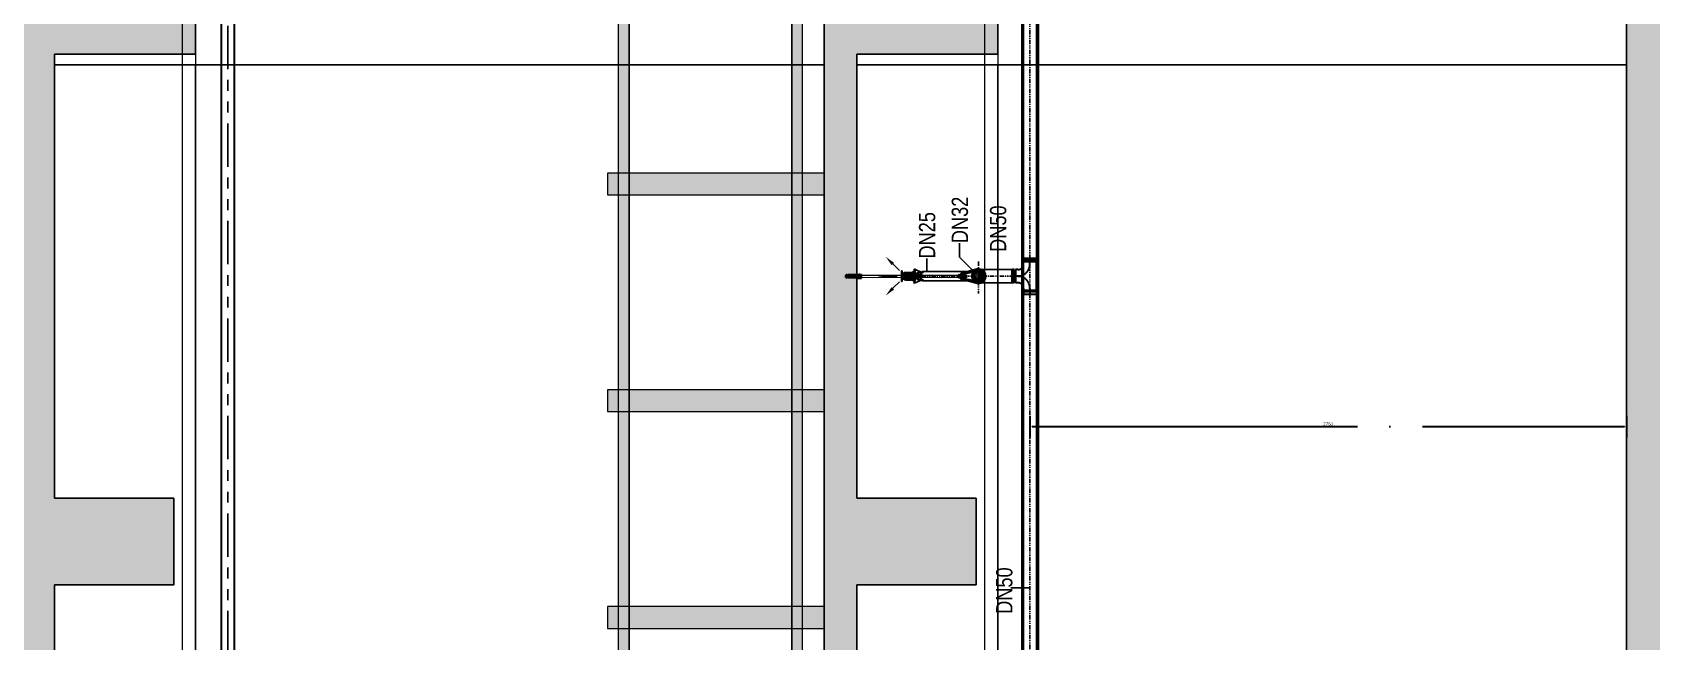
# Model space of a CAD drawing. Header units: millimetres. Extents: x -379292 to 1221486, y 92049 to 447512.
# Drawn here: x -33176 to -25709, y 173657 to 176469 of the extents above; entities that cross this region are included whole.
import ezdxf
from ezdxf.enums import TextEntityAlignment as Align

# ---------------------------------------------------------------- set-up
doc = ezdxf.new("R2010")
doc.units = ezdxf.units.MM
for name, pattern in [('ACISOTGB', [9, 4, -1, 1, -1, 1, -1]), ('CENTRE', [50.8, 31.75, -6.35, 6.35, -6.35]), ('SOGUKSU1', [72, 60, -6, 0, -6])]:
    doc.linetypes.add(name, pattern=pattern)
for name, color, linetype in [('05_CONCRETE', 6, 'Continuous'), ('05_CONCRETE VIEW', 142, 'Continuous'), ('05_HATCH CONCRETE', 141, 'Continuous'), ('M_FIRE_QRSC-K8-PENDENT SPRINKLER', 102, 'Continuous'), ('M_YANGIN_SPR_ CAP', 7, 'Continuous')]:
    doc.layers.add(name, color=color, linetype=linetype)
for name, color, linetype, lineweight in [('05_VIEW 1', 8, 'Continuous', 9), ('1-MIMARI', 8, 'Continuous', 9), ('1-YANGIN BORUSU-2', 5, 'SOGUKSU1', 30), ('1-YANGIN BORUSU-3', 1, 'SOGUKSU1', 30), ('e_kesit_cizgisi', 7, 'Continuous', 9)]:
    doc.layers.add(name, color=color, linetype=linetype, lineweight=lineweight)
doc.styles.add('DIM', font='arial.ttf')
doc.styles.add('DOA.ARIAL', font='arial.ttf')
doc.dimstyles.new('PRK 1-100', dxfattribs={"dimscale": 100, "dimtxt": 2.5, "dimasz": 1, "dimexe": 0.5, "dimexo": 1, "dimgap": 0.5, "dimtad": 1, "dimdec": 1, "dimzin": 9, "dimdsep": 46, "dimtxsty": 'DIM', "dimblk": 'ARCHTICK', "dimcen": 1.5, "dimdle": 0.5, "dimclrd": 256, "dimclre": 256, "dimclrt": 3, "dimadec": 8, "dimazin": 2, "dimtp": 0.1, "dimtm": 0.1, "dimtfac": 0.71, "dimtdec": 1, "dimtmove": 2, "dimatfit": 3, "dimfxl": 50, "dimfxlon": 1, "dimlwd": -1, "dimlwe": -1, "dimarcsym": 1})

# ---------------------------------------------------------------- blocks, each defined once
blk = doc.blocks.new('202_KorkulukGorDikme')
at = {"ltscale": 25}
h = blk.add_hatch(color=253, dxfattribs=at)
h.dxf.hatch_style = 1
h.paths.add_polyline_path([(-50, 0), (-50, 1000), (50, 1000), (50, 0)])
at = {"color": 0, "linetype": 'ByBlock', "ltscale": 25}
blk.add_lwpolyline([(-50, 0), (-50, 1000), (50, 1000), (50, 0)], close=True, dxfattribs=at)
blk = doc.blocks.new('*U1081')
at = {"ltscale": 25}
h = blk.add_hatch(color=253, dxfattribs=at)
h.dxf.hatch_style = 1
h.paths.add_polyline_path([(100, 950), (9600, 950), (9600, 900), (100, 900)])
h = blk.add_hatch(color=253, dxfattribs=at)
h.dxf.hatch_style = 1
h.paths.add_polyline_path([(100, 150), (9600, 150), (9600, 100), (100, 100)])
at = {"color": 0, "linetype": 'ByBlock', "ltscale": 25}
for points in [[(100, 950), (9600, 950), (9600, 900), (100, 900)], [(100, 150), (9600, 150), (9600, 100), (100, 100)]]:
    blk.add_lwpolyline(points, close=True, dxfattribs=at)
at = {"color": 0}
blk.add_lwpolyline([(100, 900), (9600, 900), (9600, 150), (100, 150)], close=True, dxfattribs=at)
at = {"ltscale": 25}
for p in [(2850, 0), (3850, 0), (4850, 0)]:
    blk.add_blockref('202_KorkulukGorDikme', p, dxfattribs=at)
blk = doc.blocks.new('A$C6a8db8d0')
at = {"layer": '05_HATCH CONCRETE', "ltscale": 25}
h = blk.add_hatch(dxfattribs=at)
h.set_pattern_fill('ANSI33', color=256, scale=1.5, angle=180, style=0)
h.set_pattern_definition([(225, (-88179.537, -273658.197), (6.7351921, -6.7351921), []), (225, (-88186.273, -273658.197), (6.7351921, -6.7351921), [4.7625, -2.38125])])
h.paths.add_polyline_path([(5815, 1180), (5795, 1180), (5795, 1160), (-1895, 1160), (-1895, 1080), (-1845, 1080), (-1845, 1145), (-1635, 1145), (-1635, 1090), (-1595, 1090), (-1595, 1145), (-1335, 1145), (-1335, 1090), (-1295, 1090), (-1295, 1145), (-1090, 1145), (-1090, 1080), (-1040, 1080), (-1040, 1145), (-835, 1145), (-835, 1090), (-795, 1090), (-795, 1145), (-535, 1145), (-535, 1090), (-495, 1090), (-495, 1145), (-290, 1145), (-290, 1080), (-240, 1080), (-240, 1145), (-35, 1145), (-35, 1090), (5, 1090), (5, 1145), (265, 1145), (265, 1090), (305, 1090), (305, 1145), (510, 1145), (510, 1080), (560, 1080), (560, 1145), (765, 1145), (765, 1090), (805, 1090), (805, 1145), (1065, 1145), (1065, 1090), (1105, 1090), (1105, 1145), (1310, 1145), (1310, 1080), (1360, 1080), (1360, 1145), (1565, 1145), (1565, 1090), (1605, 1090), (1605, 1145), (1865, 1145), (1865, 1090), (1905, 1090), (1905, 1145), (2110, 1145), (2110, 1080), (2160, 1080), (2160, 1145), (2365, 1145), (2365, 1090), (2405, 1090), (2405, 1145), (2665, 1145), (2665, 1090), (2705, 1090), (2705, 1145), (2910, 1145), (2910, 1080), (2960, 1080), (2960, 1145), (3165, 1145), (3165, 1090), (3205, 1090), (3205, 1145), (3465, 1145), (3465, 1090), (3505, 1090), (3505, 1145), (3710, 1145), (3710, 1080), (3760, 1080), (3760, 1145), (3965, 1145), (3965, 1090), (4005, 1090), (4005, 1145), (4265, 1145), (4265, 1090), (4305, 1090), (4305, 1145), (4510, 1145), (4510, 1080), (4560, 1080), (4560, 1145), (4765, 1145), (4765, 1090), (4805, 1090), (4805, 1145), (5065, 1145), (5065, 1090), (5105, 1090), (5105, 1145), (5310, 1145), (5310, 1080), (5360, 1080), (5360, 1145), (5540, 1145), (5540, 1090), (5580, 1090), (5580, 1145), (5765, 1145), (5765, 1080), (5815, 1080)])
at = {"layer": '05_HATCH CONCRETE', "ltscale": 25, "transparency": 33554671}
h = blk.add_hatch(dxfattribs=at)
h.set_pattern_fill('ANSI33', color=256, scale=1.5, angle=180)
h.set_pattern_definition([(225, (-8686.666, 32930.851), (6.735192, -6.735192), []), (225, (-8693.402, 32930.851), (6.735192, -6.735192), [4.7625, -2.38125])])
h.paths.add_polyline_path([(-8675, 790), (-8675, 420), (-8725, 420), (-8725, 370), (9165, 370), (9165, 420), (9115, 420), (9115, 810), (9095, 810), (9095, 790), (5815, 790), (5815, 810), (5795, 810), (5795, 790), (-1895, 790), (-1895, 710), (-1845, 710), (-1845, 775), (-1635, 775), (-1635, 720), (-1595, 720), (-1595, 775), (-1335, 775), (-1335, 720), (-1295, 720), (-1295, 775), (-1090, 775), (-1090, 710), (-1040, 710), (-1040, 775), (-835, 775), (-835, 720), (-795, 720), (-795, 775), (-535, 775), (-535, 720), (-495, 720), (-495, 775), (-290, 775), (-290, 710), (-240, 710), (-240, 775), (-35, 775), (-35, 720), (5, 720), (5, 775), (265, 775), (265, 720), (305, 720), (305, 775), (510, 775), (510, 710), (560, 710), (560, 775), (765, 775), (765, 720), (805, 720), (805, 775), (1065, 775), (1065, 720), (1105, 720), (1105, 775), (1310, 775), (1310, 710), (1360, 710), (1360, 775), (1565, 775), (1565, 720), (1605, 720), (1605, 775), (1865, 775), (1865, 720), (1905, 720), (1905, 775), (2110, 775), (2110, 710), (2160, 710), (2160, 775), (2365, 775), (2365, 720), (2405, 720), (2405, 775), (2665, 775), (2665, 720), (2705, 720), (2705, 775), (2910, 775), (2910, 710), (2960, 710), (2960, 775), (3165, 775), (3165, 720), (3205, 720), (3205, 775), (3465, 775), (3465, 720), (3505, 720), (3505, 775), (3710, 775), (3710, 710), (3760, 710), (3760, 775), (3965, 775), (3965, 720), (4005, 720), (4005, 775), (4265, 775), (4265, 720), (4305, 720), (4305, 775), (4510, 775), (4510, 710), (4560, 710), (4560, 775), (4765, 775), (4765, 720), (4805, 720), (4805, 775), (5065, 775), (5065, 720), (5105, 720), (5105, 775), (5310, 775), (5310, 710), (5360, 710), (5360, 775), (5540, 775), (5540, 720), (5580, 720), (5580, 775), (5760, 775), (5760, 710), (5810, 710), (5810, 775), (6110, 775), (6110, 710), (6160, 710), (6160, 775), (6365, 775), (6365, 720), (6405, 720), (6405, 775), (6665, 775), (6665, 720), (6705, 720), (6705, 775), (6910, 775), (6910, 710), (6960, 710), (6960, 775), (7165, 775), (7165, 720), (7205, 720), (7205, 775), (7465, 775), (7465, 720), (7505, 720), (7505, 775), (7710, 775), (7710, 710), (7760, 710), (7760, 775), (7965, 775), (7965, 720), (8005, 720), (8005, 775), (8265, 775), (8265, 720), (8305, 720), (8305, 775), (8510, 775), (8510, 710), (8560, 710), (8560, 775), (8790, 775), (8790, 720), (8830, 720), (8830, 775), (9085, 775), (9085, 420), (-8645, 420), (-8645, 775), (-8270, 775), (-8270, 710), (-8220, 710), (-8220, 775), (-8015, 775), (-8015, 720), (-7975, 720), (-7975, 775), (-7715, 775), (-7715, 720), (-7675, 720), (-7675, 775), (-7470, 775), (-7470, 710), (-7420, 710), (-7420, 775), (-7215, 775), (-7215, 720), (-7175, 720), (-7175, 775), (-6915, 775), (-6915, 720), (-6875, 720), (-6875, 775), (-6670, 775), (-6670, 710), (-6620, 710), (-6620, 775), (-6415, 775), (-6415, 720), (-6375, 720), (-6375, 775), (-6115, 775), (-6115, 720), (-6075, 720), (-6075, 775), (-5870, 775), (-5870, 710), (-5820, 710), (-5820, 775), (-5615, 775), (-5615, 720), (-5575, 720), (-5575, 775), (-5315, 775), (-5315, 720), (-5275, 720), (-5275, 775), (-5070, 775), (-5070, 710), (-5020, 710), (-5020, 775), (-4815, 775), (-4815, 720), (-4775, 720), (-4775, 775), (-4515, 775), (-4515, 720), (-4475, 720), (-4475, 775), (-4270, 775), (-4270, 710), (-4220, 710), (-4220, 775), (-4015, 775), (-4015, 720), (-3975, 720), (-3975, 775), (-3715, 775), (-3715, 720), (-3675, 720), (-3675, 775), (-3470, 775), (-3470, 710), (-3420, 710), (-3420, 775), (-3215, 775), (-3215, 720), (-3175, 720), (-3175, 775), (-2915, 775), (-2915, 720), (-2875, 720), (-2875, 775), (-2670, 775), (-2670, 710), (-2620, 710), (-2620, 775), (-2435, 775), (-2435, 720), (-2395, 720), (-2395, 775), (-2175, 775), (-2175, 720), (-2135, 720), (-2135, 775), (-1955, 775), (-1955, 710), (-1905, 710), (-1905, 790)])
at = {"layer": '05_CONCRETE'}
for points in [[(5795, 1160), (-1895, 1160), (-1895, 1080), (-1845, 1080), (-1845, 1145), (-1635, 1145), (-1635, 1090), (-1595, 1090), (-1595, 1145), (-1335, 1145), (-1335, 1090), (-1295, 1090), (-1295, 1145), (-1090, 1145), (-1090, 1080), (-1040, 1080)], [(5795, 790), (-1895, 790), (-1895, 710), (-1845, 710), (-1845, 775), (-1635, 775), (-1635, 720), (-1595, 720), (-1595, 775), (-1335, 775), (-1335, 720), (-1295, 720), (-1295, 775), (-1090, 775), (-1090, 710), (-1040, 710)], [(9085, 420), (-8645, 420)]]:
    blk.add_lwpolyline(points, dxfattribs=at)
at = {"layer": '05_CONCRETE VIEW', "ltscale": 20, "flags": 128}
for points in [[(-1095, 790), (-1095, 1145)], [(-1095, 1080), (-1835, 1080)], [(-1095, 420), (-1095, 775)], [(-1095, 710), (-1835, 710)]]:
    blk.add_lwpolyline(points, dxfattribs=at)
at = {"layer": '05_VIEW 1', "ltscale": 25, "xscale": -0.1, "yscale": 0.1, "zscale": 0.1}
blk.add_blockref('*U1081', (-865, 790), dxfattribs=at)
blk = doc.blocks.new('*D1199')
at = {"layer": '1-YANGIN BORUSU-2', "ltscale": 25, "transparency": 16777216}
for p, q in [((-28575.8, 174699.7), (-28575.8, 174599.7)), ((-25824.5, 174699.7), (-25824.5, 174599.7)), ((-28565.8, 174649.7), (-25834.5, 174649.7))]:
    blk.add_line(p, q, dxfattribs=at)
for points in [[(-28565.8, 174651.4), (-28565.8, 174648.1), (-28575.8, 174649.7)], [(-25834.5, 174651.4), (-25834.5, 174648.1), (-25824.5, 174649.7)]]:
    blk.add_solid(points, dxfattribs=at)
at = {"layer": 'Defpoints', "color": 0, "ltscale": 25, "transparency": 16777216}
for p in [(-28575.8, 174855.9), (-25824.5, 174855.9), (-25824.5, 174649.7)]:
    blk.add_point(p, dxfattribs=at)
at = {"layer": '1-YANGIN BORUSU-2', "ltscale": 25, "transparency": 16777216, "insert": (-27200.2, 174662.4), "char_height": 15, "attachment_point": 5, "style": 'DIM'}
blk.add_mtext('2751', dxfattribs=at)
blk = doc.blocks.new('NOKTA001')
at = {"color": 0, "linetype": 'Continuous', "const_width": 0.5}
blk.add_lwpolyline([(-0.25, 0, 1), (0.25, 0, 1)], format="xyb", close=True, dxfattribs=at)
blk = doc.blocks.new('LDR1-5')
at = {"color": 0, "ltscale": 25}
blk.add_line((0, 0), (-2, 0), dxfattribs=at)
at = {"color": 0, "ltscale": 25, "xscale": 0.5, "yscale": 0.5, "zscale": 0.5}
blk.add_blockref('NOKTA001', (0, 0), dxfattribs=at)
blk = doc.blocks.new('A$C12965CA4')
at = {"layer": 'M_FIRE_QRSC-K8-PENDENT SPRINKLER'}
for p, q in [((126, 366, -796227), (126, 377, -796227)), ((126, 377, -796227), (126, 377, -796227)), ((127, 366, -796227), (147, 366, -796227)), ((131, 381, -796227), (131, 369, -796227)), ((141, 370, -796227), (141, 357, -796227)), ((208, 370, -796227), (141, 370, -796227)), ((208, 357, -796227), (141, 357, -796227)), ((145, 391, -796227), (167, 399, -796227)), ((149, 398, -796227), (145, 391, -796227)), ((148, 348, -796227), (148, 307, -796227)), ((149, 432, -796227), (149, 398, -796227)), ((149, 420, -796227), (201, 420, -796227)), ((155, 351, -796227), (151, 351, -796227)), ((195, 371, -796227), (155, 371, -796227)), ((195, 351, -796227), (155, 351, -796227)), ((195, 348, -796227), (155, 348, -796227)), ((157, 379, -796227), (193, 379, -796227)), ((157, 348, -796227), (158, 344, -796227)), ((159, 348, -796227), (160, 344, -796227)), ((190, 392, -796227), (160, 392, -796227)), ((160, 392, -796227), (160, 370, -796227)), ((190, 391, -796227), (160, 391, -796227)), ((190, 390, -796227), (160, 390, -796227)), ((190, 389, -796227), (160, 388, -796227)), ((190, 387, -796227), (160, 387, -796227)), ((190, 386, -796227), (160, 386, -796227)), ((190, 385, -796227), (160, 384, -796227)), ((190, 383, -796227), (160, 383, -796227)), ((190, 382, -796227), (160, 381, -796227)), ((190, 380, -796227), (160, 380, -796227)), ((190, 379, -796227), (160, 379, -796227)), ((190, 378, -796227), (160, 377, -796227)), ((190, 376, -796227), (160, 376, -796227)), ((190, 375, -796227), (160, 375, -796227)), ((190, 374, -796227), (160, 373, -796227)), ((190, 372, -796227), (160, 372, -796227)), ((161, 419, -796227), (161, 407, -796227)), ((164, 420, -796227), (185, 420, -796227)), ((164, 406, -796227), (185, 406, -796227)), ((165, 420, -796227), (185, 420, -796227)), ((167, 399, -796227), (167, 406, -796227)), ((167, 399, -796227), (168, 396, -796227)), ((183, 399, -796227), (167, 399, -796227)), ((168, 419, -796227), (168, 407, -796227)), ((168, 396, -796227), (168, 406, -796227)), ((168, 396, -796227), (182, 396, -796227)), ((182, 419, -796227), (182, 407, -796227)), ((182, 396, -796227), (182, 406, -796227)), ((183, 399, -796227), (182, 396, -796227)), ((183, 399, -796227), (183, 406, -796227)), ((204, 391, -796227), (183, 399, -796227)), ((189, 419, -796227), (189, 407, -796227)), ((190, 392, -796227), (190, 370, -796227)), ((191, 348, -796227), (190, 344, -796227)), ((193, 348, -796227), (192, 344, -796227)), ((195, 351, -796227), (199, 351, -796227)), ((201, 432, -796227), (201, 398, -796227)), ((201, 398, -796227), (204, 391, -796227)), ((202, 348, -796227), (202, 307, -796227)), ((223, 366, -796227), (203, 366, -796227)), ((208, 370, -796227), (208, 357, -796227)), ((219, 381, -796227), (219, 369, -796227)), ((223, 366, -796227), (223, 377, -796227)), ((223, 377, -796227), (223, 377, -796227)), ((166, 284, -796227), (137, 282, -796227)), ((137, 282, -796227), (137, 278, -796227)), ((137, 282, -796227), (181, 282, -796227)), ((213, 278, -796227), (137, 278, -796227)), ((137, 278, -796227), (213, 278, -796227)), ((158, 344, -796227), (158, 307, -796227)), ((192, 344, -796227), (158, 344, -796227)), ((158, 332, -796227), (158, 342, -796227)), ((192, 342, -796227), (158, 342, -796227)), ((158, 332, -796227), (158, 332, -796227)), ((165, 342, -796227), (165, 341, -796227)), ((184, 341, -796227), (165, 341, -796227)), ((171, 303, -796227), (166, 284, -796227)), ((166, 284, -796227), (175, 284, -796227)), ((213, 282, -796227), (169, 282, -796227)), ((170, 282, -796227), (175, 284, -796227)), ((170, 278, -796227), (170, 282, -796227)), ((171, 341, -796227), (171, 303, -796227)), ((178, 303, -796227), (171, 303, -796227)), ((183, 284, -796227), (175, 284, -796227)), ((179, 282, -796227), (175, 284, -796227)), ((178, 341, -796227), (178, 303, -796227)), ((178, 303, -796227), (183, 284, -796227)), ((179, 278, -796227), (179, 282, -796227)), ((183, 284, -796227), (213, 282, -796227)), ((184, 342, -796227), (184, 341, -796227)), ((191, 332, -796227), (191, 342, -796227)), ((192, 332, -796227), (191, 332, -796227)), ((192, 344, -796227), (192, 307, -796227)), ((213, 282, -796227), (213, 278, -796227))]:
    blk.add_line(p, q, dxfattribs=at)
at = {"layer": 'M_FIRE_QRSC-K8-PENDENT SPRINKLER', "elevation": -796227}
for points in [[(88, 216), (134, 262)], [(175, 180), (175, 245)], [(261, 216), (215, 262)]]:
    blk.add_lwpolyline(points, dxfattribs=at)
at = {"layer": 'M_FIRE_QRSC-K8-PENDENT SPRINKLER'}
for centre, radius, start, end in [((126, 383, -796227), 5.11, 270, 338.8169), ((125, 411, -796227), 42.7, 270.9413, 306.0333), ((127, 366, -796227), 0.511, 180, 270), ((1391, -108, -796227), 1352, 156.8896, 158.8169), ((175, 274, -796227), 95.9, 73.1867, 106.8133), ((139, 427, -796227), 10.2, 336.8896, 0), ((151, 348, -796227), 3.33, 90, 180), ((157, 368, -796227), 10.2, 90, 129.1092), ((151, 353, -796227), 4.03, 337.4729, 59.0301), ((155, 350, -796227), 1.88, 90, 270), ((164, 415, -796227), 5.73, 90, 127.8789), ((164, 411, -796227), 5.73, 232.1211, 270), ((164, 415, -796227), 5.73, 52.1211, 90), ((164, 411, -796227), 5.73, 270, 307.8789), ((175, 399, -796227), 21.1, 70.5288, 109.4712), ((175, 427, -796227), 21.1, 250.5288, 289.4712), ((185, 415, -796227), 5.73, 90, 127.8789), ((185, 411, -796227), 5.73, 232.1211, 270), ((185, 415, -796227), 5.73, 52.1211, 90), ((185, 411, -796227), 5.73, 270, 307.8789), ((193, 368, -796227), 10.2, 50.8908, 90), ((198, 353, -796227), 4.03, 120.9699, 202.5271), ((195, 350, -796227), 1.88, 270, 90), ((224, 411, -796227), 42.7, 233.9667, 269.0587), ((199, 348, -796227), 3.33, 0, 90), ((-1042, -108, -796227), 1352, 21.1831, 23.1545), ((223, 383, -796227), 5.11, 201.1831, 270), ((223, 366, -796227), 0.511, 270, 0), ((170, 306, -796227), 22.4, 179.9553, 260.6114), ((171, 305, -796227), 13.6, 171.7173, 258.7369), ((178, 305, -796227), 13.6, 281.2631, 8.2827), ((180, 306, -796227), 22.4, 279.3886, 0.0447)]:
    blk.add_arc(centre, radius, start, end, dxfattribs=at)
for points in [[(97, 207, -796227), (37, 165, -796227), (80, 224, -796227)], [(187, 180, -796227), (175, 108, -796227), (163, 180, -796227)], [(270, 224, -796227), (312, 165, -796227), (253, 207, -796227)]]:
    blk.add_solid(points, dxfattribs=at)
blk = doc.blocks.new('*U1147')
h = blk.add_hatch()
h.set_pattern_fill('ANSI31', color=256, scale=0.1, angle=180)
h.set_pattern_definition([(225, (-1e-07, -6.29572), (0.224506, -0.224506), [])])
h.paths.add_polyline_path([(-2.12, 0, 1), (2.12, 0, 1)])
h.paths.add_polyline_path([(1.79, 0, -1), (-1.8, 0, -1)], flags=16)
h = blk.add_hatch(color=256)
h.dxf.hatch_style = 1
h.paths.add_polyline_path([(0, -1.8, 1), (0, 0, -1), (0, 1.79, 0.414214), (-1.8, 0, 0.414214)])
at = {"color": 7, "ltscale": 0.5}
for p, q in [((-0.69, 60.11), (-0.61, 60.35)), ((-0.69, 59.58), (-0.69, 60.11)), ((-0.61, 60.35), (-0.33, 60.35)), ((-0.47, 60.5), (-0.6, 60.9)), ((-0.54, 61.22), (0.62, 61.22)), ((-0.54, 61.1), (0.62, 61.1)), ((-0.47, 60.35), (-0.47, 60.5)), ((-0.47, 60.5), (0.55, 60.5)), ((-0.33, 60.35), (0.04, 59.98)), ((0.41, 60.35), (0.04, 59.98)), ((0.04, 59.98), (0.04, 59.61)), ((0.69, 60.35), (0.41, 60.35)), ((0.55, 60.5), (0.68, 60.9)), ((0.55, 60.35), (0.55, 60.5)), ((0.77, 60.11), (0.69, 60.35)), ((0.77, 59.58), (0.77, 60.11)), ((-0.69, 59.58), (-0.61, 59.49)), ((-0.69, 58.53), (-0.61, 58.62)), ((-0.69, 56.59), (-0.69, 58.53)), ((-0.69, 57.9), (-0.66, 58.34)), ((-0.69, 57.9), (-0.42, 57.9)), ((-0.69, 57.26), (-0.66, 57.7)), ((-0.69, 57.26), (-0.42, 57.26)), ((-0.69, 56.59), (0.77, 56.59)), ((-0.69, 56.18), (-0.69, 56.4)), ((0.77, 56.4), (-0.69, 56.4)), ((-0.66, 58.34), (-0.42, 58.34)), ((-0.66, 57.7), (-0.42, 57.7)), ((-0.61, 58.62), (-0.61, 59.49)), ((-0.42, 58.34), (-0.42, 57.9)), ((-0.42, 57.7), (-0.42, 57.26)), ((-0.22, 59.61), (0.3, 59.61)), ((-0.22, 59.61), (-0.22, 58.82)), ((-0.22, 59.26), (0.3, 59.26)), ((-0.22, 58.82), (0.04, 58.56)), ((-0.08, 57.02), (-0.08, 56.82)), ((0.3, 58.82), (0.04, 58.56)), ((0.04, 58.56), (0.04, 57.14)), ((0.16, 57.02), (0.16, 56.82)), ((0.3, 59.61), (0.3, 58.82)), ((0.74, 58.34), (0.5, 58.34)), ((0.5, 58.34), (0.5, 57.9)), ((0.77, 57.9), (0.5, 57.9)), ((0.74, 57.7), (0.5, 57.7)), ((0.5, 57.7), (0.5, 57.26)), ((0.77, 57.26), (0.5, 57.26)), ((0.77, 59.58), (0.69, 59.49)), ((0.69, 58.62), (0.69, 59.49)), ((0.77, 58.53), (0.69, 58.62)), ((0.77, 57.9), (0.74, 58.34)), ((0.77, 57.26), (0.74, 57.7)), ((0.77, 56.59), (0.77, 58.53)), ((0.77, 56.18), (0.77, 56.4))]:
    blk.add_line(p, q, dxfattribs=at)
at = {"color": 7}
for p, q in [((-1.17, 55.93), (-1.17, 56.18)), ((-1.17, 56.18), (1.23, 56.18)), ((-1.17, 55.93), (1.23, 55.93)), ((-0.88, 55.84), (-0.88, 55.02)), ((-0.88, 54.84), (-0.88, 54.02)), ((-0.73, 54.93), (0.79, 54.93)), ((-0.73, 53.93), (0.79, 53.93)), ((-0.58, 55.84), (-0.58, 55.02)), ((-0.58, 54.84), (-0.58, 54.02)), ((0.64, 55.84), (0.64, 55.02)), ((0.64, 54.84), (0.64, 54.02)), ((0.94, 55.84), (0.94, 55.02)), ((0.94, 54.84), (0.94, 54.02)), ((1.23, 55.93), (1.23, 56.18))]:
    blk.add_line(p, q, dxfattribs=at)
at = {"color": 7, "linetype": 'Continuous', "lineweight": 5}
for p, q in [((-0.47, 53.93), (-0.47, 7.94)), ((0.53, 53.93), (0.53, 7.94))]:
    blk.add_line(p, q, dxfattribs=at)
at = {"lineweight": 5}
for p, q in [((-0.78, 7.82), (-0.78, 7.33)), ((-0.6, 7.94), (0.65, 7.94)), ((-0.43, 7.82), (-0.43, 7.33)), ((0.48, 7.82), (0.48, 7.33)), ((0.83, 7.82), (0.83, 7.33)), ((-0.93, 7.21), (0.99, 7.21)), ((-0.93, 6.57), (0.99, 6.57)), ((-0.78, 6.45), (-0.78, 5.96)), ((-0.6, 5.84), (0.65, 5.84)), ((-0.43, 6.45), (-0.43, 5.96)), ((-0.43, 5.84), (-0.43, 5.36)), ((-0.43, 5.36), (0.48, 5.36)), ((-0.43, 5.36), (-0.35, 5.28)), ((-0.35, 5.28), (0.4, 5.28)), ((0.48, 5.36), (0.4, 5.28)), ((0.48, 6.45), (0.48, 5.96)), ((0.48, 5.84), (0.48, 5.36)), ((0.83, 6.45), (0.83, 5.96))]:
    blk.add_line(p, q, dxfattribs=at)
at = {"linetype": 'CENTRE', "lineweight": 5}
for p, q in [((-0.93, 7.05), (-0.93, 7.21)), ((-0.93, 6.73), (-0.93, 6.57)), ((0.99, 7.05), (0.99, 7.21)), ((0.99, 6.73), (0.99, 6.57))]:
    blk.add_line(p, q, dxfattribs=at)
at = {"color": 7, "linetype": 'Continuous', "lineweight": 15}
for p, q in [((-0.7, 6.89), (-0.7, 6.75)), ((0.65, 6.9), (0.65, 7.05))]:
    blk.add_line(p, q, dxfattribs=at)
blk.add_lwpolyline([(-2.3, 0.42), (-1.11, 6.82, -0.361502), (-1.01, 6.9), (0.9, 6.9), (0.9, 7.05), (-1.1, 7.05, 0.361502), (-1.24, 6.93), (-2.44, 0.45, 1.202369), (2.37, 0.45), (1.2, 6.77, 0.361502), (1.05, 6.89), (-0.95, 6.89), (-0.95, 6.75), (0.97, 6.75, -0.361502), (1.07, 6.66), (2.23, 0.42, -1.202369)], format="xyb", close=True, dxfattribs=at)
for radius in [2.12, 1.79]:
    blk.add_circle((0, 0), radius)
at = {"color": 7, "ltscale": 0.5}
for centre, radius, start, end in [((-0.44, 60.96), 0.177, 125.93795, 201.79087), ((-0.37, 61.17), 0.177, 163.86441, 201.79087), ((0.45, 61.17), 0.177, 338.20913, 16.13559), ((0.52, 60.96), 0.177, 338.20913, 54.06205), ((-0.71, 56.5), 0.0963, 278.9277, 81.0723), ((0.04, 57.02), 0.118, 0, 180), ((0.04, 56.82), 0.118, 180, 0), ((0.79, 56.5), 0.0963, 98.9277, 261.0723)]:
    blk.add_arc(centre, radius, start, end, dxfattribs=at)
at = {"color": 7}
for centre, radius, start, end in [((-0.73, 55.75), 0.176, 30.25522, 149.74478), ((-0.73, 55.11), 0.176, 210.25522, 329.74478), ((-0.73, 54.75), 0.176, 30.25522, 149.74478), ((-0.73, 54.11), 0.176, 210.25522, 329.74478), ((0.03, 53.77), 2.16, 73.65681, 106.34319), ((0.03, 57.09), 2.16, 253.65681, 286.34319), ((0.03, 52.77), 2.16, 73.65681, 106.34319), ((0.03, 56.09), 2.16, 253.65681, 286.34319), ((0.79, 55.75), 0.176, 30.25522, 149.74478), ((0.79, 55.11), 0.176, 210.25522, 329.74478), ((0.79, 54.75), 0.176, 30.25522, 149.74478), ((0.79, 54.11), 0.176, 210.25522, 329.74478)]:
    blk.add_arc(centre, radius, start, end, dxfattribs=at)
at = {"lineweight": 5}
for centre, radius, start, end in [((-0.6, 7.76), 0.188, 20.8221, 159.1779), ((0.03, 7.04), 0.907, 60.07925, 119.92075), ((0.65, 7.76), 0.188, 20.8221, 159.1779), ((-0.6, 7.4), 0.188, 200.8221, 339.1779), ((-0.6, 6.39), 0.188, 20.8221, 159.1779), ((-0.6, 6.03), 0.188, 200.8221, 339.1779), ((0.03, 8.12), 0.907, 240.07925, 299.92075), ((0.03, 5.67), 0.907, 60.07925, 119.92075), ((0.03, 6.75), 0.907, 240.07925, 299.92075), ((0.65, 7.4), 0.188, 200.8221, 339.1779), ((0.65, 6.39), 0.188, 20.8221, 159.1779), ((0.65, 6.03), 0.188, 200.8221, 339.1779)]:
    blk.add_arc(centre, radius, start, end, dxfattribs=at)
for centre, start, end in [((0, 0.9), 90, 270), ((0, -0.9), 270, 90)]:
    blk.add_arc(centre, 0.897, start, end)
blk = doc.blocks.new('*U1148')
h = blk.add_hatch()
h.set_pattern_fill('ANSI31', color=256, scale=0.1, angle=180)
h.set_pattern_definition([(225, (-8e-08, -7.19072), (0.224506, -0.224506), [])])
h.paths.add_polyline_path([(-3.02, 0, 1), (3.01, 0, 1)])
h.paths.add_polyline_path([(2.65, 0, -1), (-2.65, 0, -1)], flags=16)
h = blk.add_hatch(color=256)
h.dxf.hatch_style = 1
h.paths.add_polyline_path([(0, -2.65, 1), (0, 0, -1), (0, 2.65, 0.414214), (-2.65, 0, 0.414214)])
at = {"color": 7, "ltscale": 0.5}
for p, q in [((-0.69, 60.11), (-0.61, 60.35)), ((-0.69, 59.58), (-0.69, 60.11)), ((-0.61, 60.35), (-0.33, 60.35)), ((-0.47, 60.5), (-0.6, 60.9)), ((-0.54, 61.22), (0.62, 61.22)), ((-0.54, 61.1), (0.62, 61.1)), ((-0.47, 60.35), (-0.47, 60.5)), ((-0.47, 60.5), (0.55, 60.5)), ((-0.33, 60.35), (0.04, 59.98)), ((0.41, 60.35), (0.04, 59.98)), ((0.04, 59.98), (0.04, 59.61)), ((0.69, 60.35), (0.41, 60.35)), ((0.55, 60.5), (0.68, 60.9)), ((0.55, 60.35), (0.55, 60.5)), ((0.77, 60.11), (0.69, 60.35)), ((0.77, 59.58), (0.77, 60.11)), ((-0.69, 59.58), (-0.61, 59.49)), ((-0.69, 58.53), (-0.61, 58.62)), ((-0.69, 56.59), (-0.69, 58.53)), ((-0.69, 57.9), (-0.66, 58.34)), ((-0.69, 57.9), (-0.42, 57.9)), ((-0.69, 57.26), (-0.66, 57.7)), ((-0.69, 57.26), (-0.42, 57.26)), ((-0.69, 56.59), (0.77, 56.59)), ((-0.69, 56.18), (-0.69, 56.4)), ((0.77, 56.4), (-0.69, 56.4)), ((-0.66, 58.34), (-0.42, 58.34)), ((-0.66, 57.7), (-0.42, 57.7)), ((-0.61, 58.62), (-0.61, 59.49)), ((-0.42, 58.34), (-0.42, 57.9)), ((-0.42, 57.7), (-0.42, 57.26)), ((-0.22, 59.61), (0.3, 59.61)), ((-0.22, 59.61), (-0.22, 58.82)), ((-0.22, 59.26), (0.3, 59.26)), ((-0.22, 58.82), (0.04, 58.56)), ((-0.08, 57.02), (-0.08, 56.82)), ((0.3, 58.82), (0.04, 58.56)), ((0.04, 58.56), (0.04, 57.14)), ((0.16, 57.02), (0.16, 56.82)), ((0.3, 59.61), (0.3, 58.82)), ((0.74, 58.34), (0.5, 58.34)), ((0.5, 58.34), (0.5, 57.9)), ((0.77, 57.9), (0.5, 57.9)), ((0.74, 57.7), (0.5, 57.7)), ((0.5, 57.7), (0.5, 57.26)), ((0.77, 57.26), (0.5, 57.26)), ((0.77, 59.58), (0.69, 59.49)), ((0.69, 58.62), (0.69, 59.49)), ((0.77, 58.53), (0.69, 58.62)), ((0.77, 57.9), (0.74, 58.34)), ((0.77, 57.26), (0.74, 57.7)), ((0.77, 56.59), (0.77, 58.53)), ((0.77, 56.18), (0.77, 56.4))]:
    blk.add_line(p, q, dxfattribs=at)
at = {"color": 7}
for p, q in [((-1.17, 55.93), (-1.17, 56.18)), ((-1.17, 56.18), (1.23, 56.18)), ((-1.17, 55.93), (1.23, 55.93)), ((-0.88, 55.84), (-0.88, 55.02)), ((-0.88, 54.84), (-0.88, 54.02)), ((-0.73, 54.93), (0.79, 54.93)), ((-0.73, 53.93), (0.79, 53.93)), ((-0.58, 55.84), (-0.58, 55.02)), ((-0.58, 54.84), (-0.58, 54.02)), ((0.64, 55.84), (0.64, 55.02)), ((0.64, 54.84), (0.64, 54.02)), ((0.94, 55.84), (0.94, 55.02)), ((0.94, 54.84), (0.94, 54.02)), ((1.23, 55.93), (1.23, 56.18))]:
    blk.add_line(p, q, dxfattribs=at)
at = {"color": 7, "linetype": 'Continuous', "lineweight": 5}
for p, q in [((-0.47, 53.93), (-0.47, 9.24)), ((0.53, 53.93), (0.53, 9.24))]:
    blk.add_line(p, q, dxfattribs=at)
at = {"lineweight": 5}
for p, q in [((-0.93, 8.51), (0.99, 8.51)), ((-0.93, 7.87), (0.99, 7.87)), ((-0.78, 9.12), (-0.78, 8.63)), ((-0.78, 7.75), (-0.78, 7.26)), ((-0.6, 9.24), (0.65, 9.24)), ((-0.43, 9.12), (-0.43, 8.63)), ((-0.43, 7.75), (-0.43, 7.26)), ((0.48, 9.12), (0.48, 8.63)), ((0.48, 7.75), (0.48, 7.26)), ((0.83, 9.12), (0.83, 8.63)), ((0.83, 7.75), (0.83, 7.26)), ((-0.6, 7.14), (0.65, 7.14)), ((-0.43, 7.14), (-0.43, 6.66)), ((-0.43, 6.66), (0.48, 6.66)), ((-0.43, 6.66), (-0.35, 6.58)), ((-0.35, 6.58), (0.4, 6.58)), ((0.48, 6.66), (0.4, 6.58)), ((0.48, 7.14), (0.48, 6.66))]:
    blk.add_line(p, q, dxfattribs=at)
at = {"linetype": 'CENTRE', "lineweight": 5}
for p, q in [((-0.93, 8.35), (-0.93, 8.51)), ((-0.93, 8.03), (-0.93, 7.87)), ((0.99, 8.35), (0.99, 8.51)), ((0.99, 8.03), (0.99, 7.87))]:
    blk.add_line(p, q, dxfattribs=at)
at = {"color": 7, "linetype": 'Continuous', "lineweight": 15}
for p, q in [((-0.69, 8.19), (-0.69, 8.04)), ((0.73, 8.2), (0.73, 8.35))]:
    blk.add_line(p, q, dxfattribs=at)
blk.add_lwpolyline([(-3.19, 0.85), (-1.24, 8.13, -0.339454), (-1.14, 8.2), (0.98, 8.2), (0.98, 8.35), (-1.22, 8.35, 0.339454), (-1.36, 8.24), (-3.33, 0.89, 1.303225), (3.33, 0.89), (1.41, 8.08, 0.339454), (1.26, 8.19), (-0.94, 8.19), (-0.94, 8.04), (1.18, 8.04, -0.339454), (1.28, 7.97), (3.19, 0.85, -1.303225)], format="xyb", close=True, dxfattribs=at)
for radius in [3.02, 2.65]:
    blk.add_circle((0, 0), radius)
at = {"color": 7, "ltscale": 0.5}
for centre, radius, start, end in [((-0.44, 60.96), 0.177, 125.93795, 201.79087), ((-0.37, 61.17), 0.177, 163.86441, 201.79087), ((0.45, 61.17), 0.177, 338.20913, 16.13559), ((0.52, 60.96), 0.177, 338.20913, 54.06205), ((-0.71, 56.5), 0.0963, 278.9277, 81.0723), ((0.04, 57.02), 0.118, 0, 180), ((0.04, 56.82), 0.118, 180, 0), ((0.79, 56.5), 0.0963, 98.9277, 261.0723)]:
    blk.add_arc(centre, radius, start, end, dxfattribs=at)
at = {"color": 7}
for centre, radius, start, end in [((-0.73, 55.75), 0.176, 30.25522, 149.74478), ((-0.73, 55.11), 0.176, 210.25522, 329.74478), ((-0.73, 54.75), 0.176, 30.25522, 149.74478), ((-0.73, 54.11), 0.176, 210.25522, 329.74478), ((0.03, 53.77), 2.16, 73.65681, 106.34319), ((0.03, 57.09), 2.16, 253.65681, 286.34319), ((0.03, 52.77), 2.16, 73.65681, 106.34319), ((0.03, 56.09), 2.16, 253.65681, 286.34319), ((0.79, 55.75), 0.176, 30.25522, 149.74478), ((0.79, 55.11), 0.176, 210.25522, 329.74478), ((0.79, 54.75), 0.176, 30.25522, 149.74478), ((0.79, 54.11), 0.176, 210.25522, 329.74478)]:
    blk.add_arc(centre, radius, start, end, dxfattribs=at)
at = {"lineweight": 5}
for centre, radius, start, end in [((-0.6, 9.06), 0.188, 20.8221, 159.1779), ((-0.6, 8.7), 0.188, 200.8221, 339.1779), ((-0.6, 7.69), 0.188, 20.8221, 159.1779), ((0.03, 8.34), 0.907, 60.07925, 119.92075), ((0.03, 9.42), 0.907, 240.07925, 299.92075), ((0.03, 6.97), 0.907, 60.07925, 119.92075), ((0.65, 9.06), 0.188, 20.8221, 159.1779), ((0.65, 8.7), 0.188, 200.8221, 339.1779), ((0.65, 7.69), 0.188, 20.8221, 159.1779), ((-0.6, 7.33), 0.188, 200.8221, 339.1779), ((0.03, 8.04), 0.907, 240.07925, 299.92075), ((0.65, 7.33), 0.188, 200.8221, 339.1779)]:
    blk.add_arc(centre, radius, start, end, dxfattribs=at)
blk.add_arc((0, 1.33), 1.32, 90, 270)
blk = doc.blocks.new('A$C3d558653')
at = {"color": 3}
for p, q in [((2.6225, 7.29875), (2.6225, 8.26)), ((2.6225, 8.26), (8.6525, 8.26)), ((5.6375, 5.6375), (5.6375, 8.26)), ((8.6525, 7.29875), (8.6525, 8.26)), ((-1.66125, 3.015), (-2.6225, 3.015)), ((-2.6225, -3.015), (-2.6225, 3.015)), ((-1.66125, 3.015), (-2.6225, 3.015)), ((-2.6225, 3.015), (-2.6225, -3.015)), ((0, 0), (-2.6225, 0)), ((0, 0), (-2.6225, 0)), ((-1.66125, 2.665), (-1.66125, 3.015)), ((-1.66125, 2.665), (-1.66125, 3.015)), ((-1.31125, 2.665), (-1.66125, 2.665)), ((-1.66125, 2.665), (-1.66125, -2.665)), ((-1.31125, 2.665), (-1.66125, 2.665)), ((-1.66125, -2.665), (-1.66125, 2.665)), ((-1.31125, 2.665), (-0.96125, 2.665)), ((-1.31125, 2.665), (-0.96125, 2.665)), ((0, 3.015), (-0.96125, 3.015)), ((-0.96125, 2.665), (-0.96125, 3.015)), ((0, 3.015), (-0.96125, 3.015)), ((-0.96125, 2.665), (-0.96125, 3.015)), ((-0.96125, 2.665), (-0.96125, -2.665)), ((-0.96125, -2.665), (-0.96125, 2.665)), ((2.9725, 7.29875), (2.6225, 7.29875)), ((2.6225, 5.6375), (2.6225, 6.59875)), ((2.9725, 6.59875), (2.6225, 6.59875)), ((2.9725, 6.94875), (2.9725, 7.29875)), ((8.3025, 7.29875), (2.9725, 7.29875)), ((2.9725, 6.94875), (2.9725, 6.59875)), ((8.3025, 6.59875), (2.9725, 6.59875)), ((8.3025, 6.94875), (8.3025, 7.29875)), ((8.3025, 7.29875), (8.6525, 7.29875)), ((8.3025, 6.94875), (8.3025, 6.59875)), ((8.3025, 6.59875), (8.6525, 6.59875)), ((8.6525, -6.59875), (8.6525, 6.59875)), ((-1.66125, -3.015), (-2.6225, -3.015)), ((-1.66125, -3.015), (-2.6225, -3.015)), ((-1.31125, -2.665), (-1.66125, -2.665)), ((-1.66125, -2.665), (-1.66125, -3.015)), ((-1.31125, -2.665), (-1.66125, -2.665)), ((-1.66125, -2.665), (-1.66125, -3.015)), ((-1.31125, -2.665), (-0.96125, -2.665)), ((-1.31125, -2.665), (-0.96125, -2.665)), ((-0.96125, -2.665), (-0.96125, -3.015)), ((-0.96125, -2.665), (-0.96125, -3.015)), ((0, -3.015), (-0.96125, -3.015)), ((0, -3.015), (-0.96125, -3.015)), ((2.6225, -5.6375), (2.6225, -6.59875)), ((2.9725, -6.59875), (2.6225, -6.59875)), ((2.6225, -7.29875), (2.6225, -8.26)), ((2.9725, -7.29875), (2.6225, -7.29875)), ((2.9725, -6.94875), (2.9725, -6.59875)), ((8.3025, -6.59875), (2.9725, -6.59875)), ((2.9725, -6.94875), (2.9725, -7.29875)), ((8.3025, -7.29875), (2.9725, -7.29875)), ((5.6375, -5.6375), (5.6375, -8.26)), ((8.3025, -6.94875), (8.3025, -6.59875)), ((8.3025, -6.59875), (8.6525, -6.59875)), ((8.3025, -6.94875), (8.3025, -7.29875)), ((8.3025, -7.29875), (8.6525, -7.29875)), ((8.6525, -5.6375), (8.6525, -6.59875)), ((8.6525, -7.29875), (8.6525, -8.26)), ((2.6225, -8.26), (8.6525, -8.26))]:
    blk.add_line(p, q, dxfattribs=at)
for centre, radius, start, end in [((0, 5.6375), 2.6225, 270, 0), ((0, 5.6375), 5.6375, 270, 0), ((0, -5.6375), 5.6375, 0, 90), ((0, -5.6375), 2.6225, 0, 90)]:
    blk.add_arc(centre, radius, start, end, dxfattribs=at)
blk = doc.blocks.new('A$Cc4a6e48b')
at = {"color": 1, "linetype": 'ACISOTGB', "ltscale": 5}
blk.add_line((15, 1498.02), (15, 7868.31), dxfattribs=at)
at = {"layer": '1-YANGIN BORUSU-3', "linetype": 'ByBlock', "ltscale": 25}
for p, q in [((12, 1498.02), (12, 7868.31)), ((18, 1498.02), (18, 7868.31))]:
    blk.add_line(p, q, dxfattribs=at)
at = {"layer": 'e_kesit_cizgisi', "color": 6, "ltscale": 25}
blk.add_lwpolyline([(-6, 242), (-6, 10334.64), (0, 10334.64), (0, 242)], close=True, dxfattribs=at)

msp = doc.modelspace()

# ---------------------------------------------------------------- block references
at = {"layer": '1-MIMARI', "ltscale": 25, "xscale": 10, "yscale": 10, "zscale": 10, "rotation": 90}
msp.add_blockref('A$C6a8db8d0', (-21624.5, 187268.8), dxfattribs=at)

# ---------------------------------------------------------------- next in the draw order: linework, layer by layer
at = {"color": 134, "linetype": 'ACISOTGB', "ltscale": 5}
for p, q in [((-28575.8, 151798.9), (-28575.8, 272540.3)), ((-28812.7, 175410.8, 0), (-28812.7, 175263.4, 0))]:
    msp.add_line(p, q, dxfattribs=at)
at = {"color": 3, "ltscale": 25}
for p, q in [((-28605.8, 177592.1, 0), (-28605.8, 169944.8, 0)), ((-28545.8, 177592.1, 0), (-28545.8, 169944.8, 0))]:
    msp.add_line(p, q, dxfattribs=at)
at = {"color": 6, "ltscale": 25}
for p, q in [((-29075.2, 175364.8, 0), (-28812.7, 175364.8, 0)), ((-29075.2, 175322.8, 0), (-28812.7, 175322.8, 0))]:
    msp.add_line(p, q, dxfattribs=at)
at = {"color": 6, "linetype": 'ACISOTGB', "ltscale": 5}
msp.add_line((-29075.2, 175343.8, 0), (-28620.4, 175343.8, 0), dxfattribs=at)
at = {"color": 4, "ltscale": 25}
for p, q in [((-28812.8, 175373.9, 0), (-28658.4, 175373.9)), ((-28813.9, 175313.6, 0), (-28658.4, 175313.7, 0))]:
    msp.add_line(p, q, dxfattribs=at)
at = {"layer": '1-YANGIN BORUSU-3', "linetype": 'ByBlock', "ltscale": 25}
for p, q in [((-28613.9, 272261.8), (-28613.9, 154309.2)), ((-28537.8, 272261.8), (-28537.8, 154309.2))]:
    msp.add_line(p, q, dxfattribs=at)
at = {"layer": 'e_kesit_cizgisi', "color": 5, "ltscale": 25}
msp.add_lwpolyline([(-28784.5, 109121), (-28783, 188757.9), (-28723, 188757.9), (-28724.5, 109121)], close=True, dxfattribs=at)
at = {"layer": 'M_YANGIN_SPR_ CAP', "ltscale": 0.01}
for p, q in [((-28900.9, 175496.2, -455104.2), (-28900.9, 175431.6, -299827.5)), ((-29051.8, 175425.2, -155276.6), (-29051.8, 175364.8, -9973)), ((-28900.9, 175431.6, -299827.6), (-28812.7, 175343.4, 0)), ((-28724.5, 175456, -155276.6), (-28724.5, 175343.8)), ((-28663.8, 173905.9), (-28575.8, 173905.9))]:
    msp.add_line(p, q, dxfattribs=at)

# ---------------------------------------------------------------- next in the draw order: block references
at = {"color": 30, "xscale": 10, "yscale": 10, "zscale": 10}
msp.add_blockref('A$Cc4a6e48b', (-32424.5, 101018.8), dxfattribs=at)
at = {"layer": '1-YANGIN BORUSU-2', "ltscale": 25, "xscale": 10, "yscale": 10, "zscale": 10}
msp.add_blockref('A$C3d558653', (-28632.2, 175343.8), dxfattribs=at)
at = {"layer": '1-YANGIN BORUSU-3', "ltscale": 25, "xscale": 10, "yscale": 10, "zscale": 10, "rotation": 90.10874289727377}
for name in ['*U1148', '*U1147']:
    msp.add_blockref(name, (-28812.7, 175343.8, 0), dxfattribs=at)
at = {"layer": 'M_FIRE_QRSC-K8-PENDENT SPRINKLER', "xscale": 0.6492520692664615, "yscale": 0.6492520692664615, "zscale": 0.6492520692664615, "rotation": 269.9999999999998}
msp.add_blockref('A$C12965CA4', (-29348, 175457.2, 516952.1), dxfattribs=at)

# ---------------------------------------------------------------- next in the draw order: texts
at = {"layer": 'M_YANGIN_SPR_ CAP', "ltscale": 0.01, "style": 'DOA.ARIAL', "width": 0.8}
for s, p in [('DN32', (-28936.7, 175603.3, -455104.2)), ('DN25', (-29087.7, 175532.3, -155276.6)), ('DN50', (-28760.3, 175563.1, -155276.6)), ('DN50', (-28731.9, 173892.9, -155276.6))]:
    msp.add_text(s, height=75, rotation=90, dxfattribs=at).set_placement(p, align=Align.TOP_CENTER)

# ---------------------------------------------------------------- next in the draw order: dimensions: what is measured, and where the dimension line sits
at = {"layer": '1-YANGIN BORUSU-2', "ltscale": 25}
dim = msp.add_linear_dim(base=(-25824.5, 174649.7), p1=(-28575.8, 174855.9), p2=(-25824.5, 174855.9), dimstyle='PRK 1-100', override={"dimtxt": 0.15, "dimasz": 0.1, "dimexo": 0.5, "dimgap": 0.05, "dimdec": 0, "dimzin": 0, "dimcen": 0.5, "dimclrt": 256, "dimtdec": 0, "dimldrblk": 'LDR1-5', "dimfxl": 0.5}, dxfattribs=at)
dim.commit()
dim.dimension.update_dxf_attribs({"geometry": '*D1199', "text_midpoint": (-27200.2, 174662.4)})

doc.saveas('drawing.dxf')
